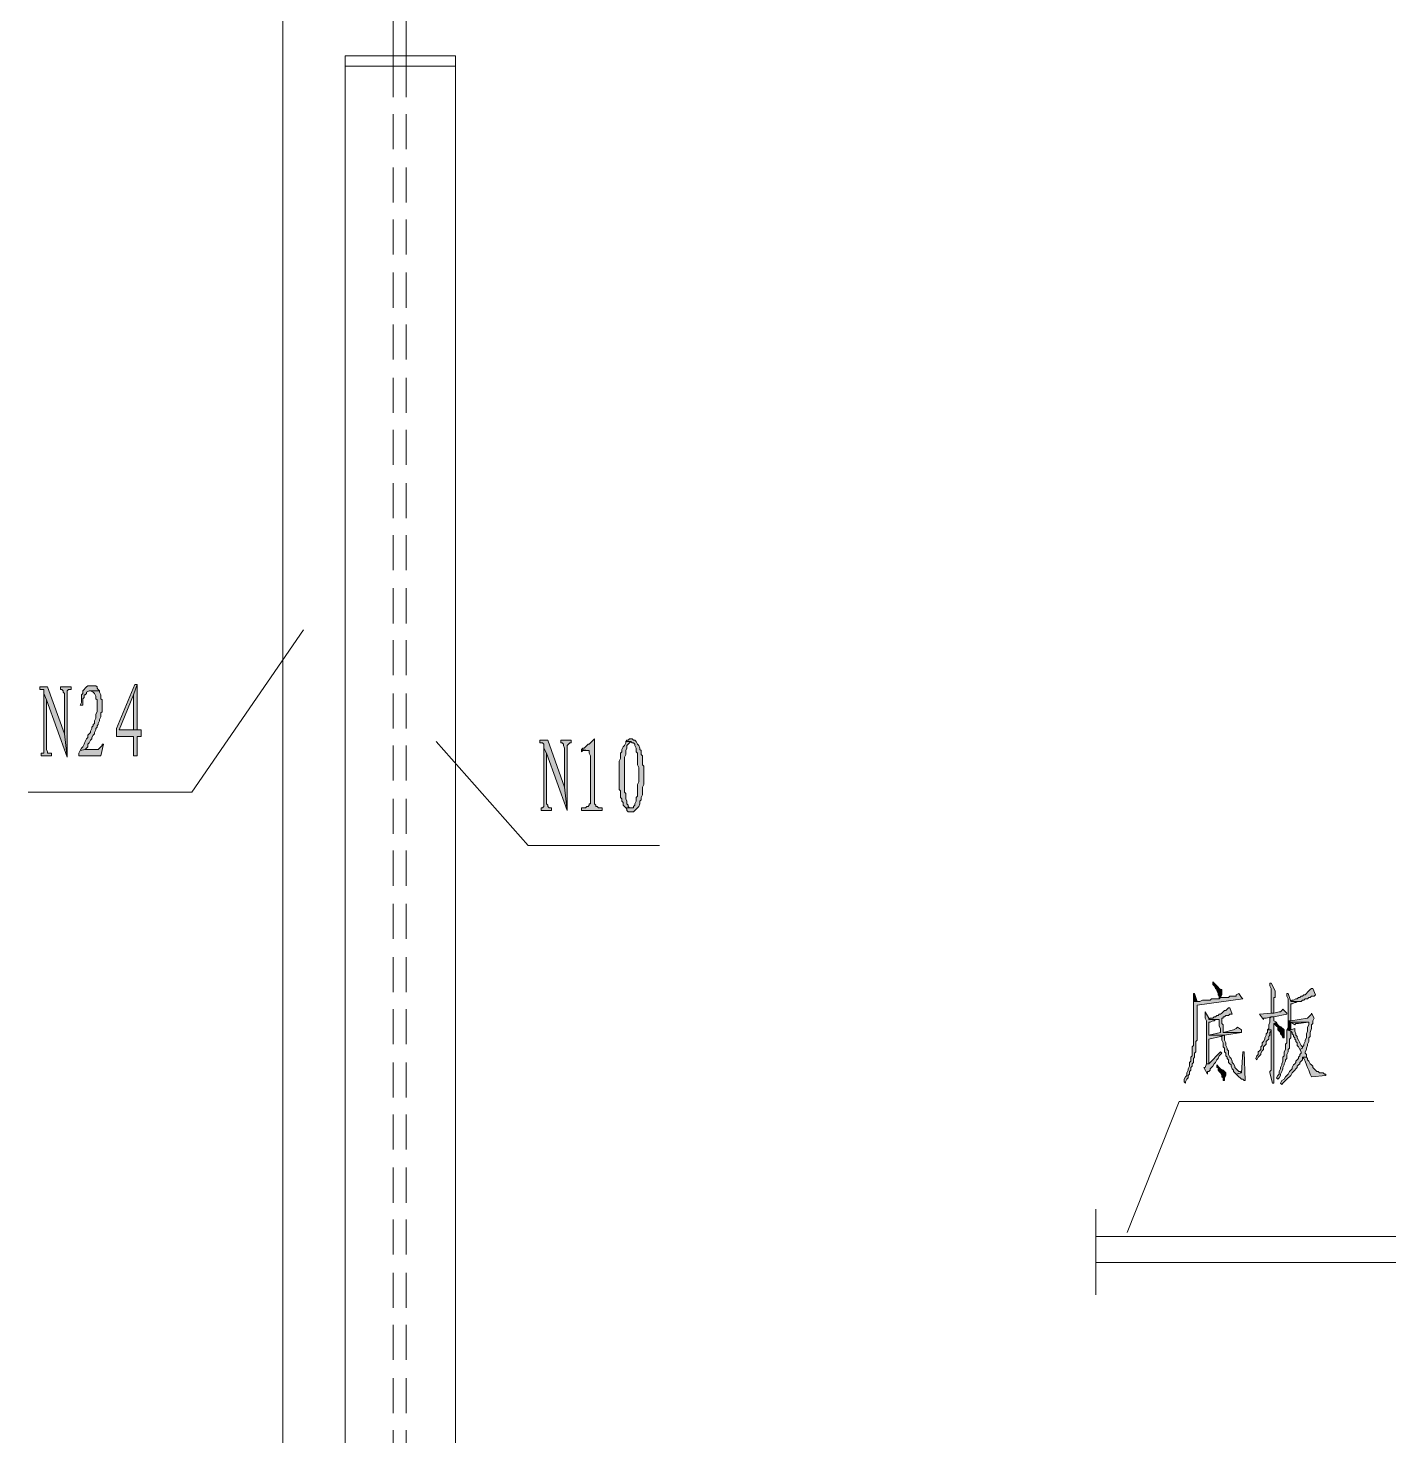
# Model space of a CAD drawing. Header units: millimetres. Extents: x 24 to 410, y 10 to 282.
# Drawn here: x 187.11 to 231.46, y 61.24 to 107.11 of the extents above; entities that cross this region are included whole.
import ezdxf

# ---------------------------------------------------------------- set-up
doc = ezdxf.new("R2010")
doc.units = ezdxf.units.MM

msp = doc.modelspace()

# ---------------------------------------------------------------- hatches: boundary and pattern name
h = msp.add_hatch(color=256)
h.dxf.hatch_style = 2
h.paths.add_polyline_path([(187.748333, 85.640333), (187.494333, 85.640333), (187.494333, 85.555667), (187.621333, 85.555667), (187.621333, 85.428667), (187.706, 85.217), (188.383333, 83.354333), (188.298667, 84.116333)])
h = msp.add_hatch(color=256)
h.dxf.hatch_style = 2
h.paths.add_polyline_path([(187.621333, 85.428667), (187.621333, 83.481333), (187.579, 83.481333), (187.536667, 83.481333), (187.536667, 83.396667), (187.875333, 83.396667), (187.875333, 83.481333), (187.748333, 83.481333), (187.748333, 83.523667), (187.706, 83.608333), (187.706, 85.217)])
h = msp.add_hatch(color=256)
h.dxf.hatch_style = 2
h.paths.add_polyline_path([(188.510333, 85.640333), (188.171667, 85.640333), (188.171667, 85.555667), (188.214, 85.555667), (188.256333, 85.513333), (188.256333, 85.471), (188.298667, 85.428667), (188.298667, 84.116333), (188.383333, 83.354333), (188.383333, 85.513333), (188.425667, 85.555667), (188.510333, 85.555667)])
h = msp.add_hatch(color=256)
h.dxf.hatch_style = 2
h.paths.add_polyline_path([(189.187667, 85.682667), (189.060667, 85.682667), (189.018333, 85.640333), (188.976, 85.598), (188.933667, 85.555667), (188.891333, 85.513333), (188.891333, 85.428667), (188.849, 85.386333), (188.849, 85.132333), (188.806667, 85.047667), (188.891333, 85.047667), (188.891333, 85.132333), (188.891333, 85.259333), (188.933667, 85.301667), (188.933667, 85.386333), (188.976, 85.386333), (189.018333, 85.428667), (189.018333, 85.471), (189.103, 85.513333), (189.145333, 85.513333), (189.441667, 85.513333), (189.399333, 85.555667), (189.357, 85.598), (189.357, 85.640333), (189.314667, 85.682667)])
h = msp.add_hatch(color=256)
h.dxf.hatch_style = 2
h.paths.add_polyline_path([(189.441667, 85.513333), (189.145333, 85.513333), (189.23, 85.471), (189.272333, 85.428667), (189.314667, 85.344), (189.314667, 85.259333), (189.357, 85.217), (189.357, 84.836), (189.314667, 84.751333), (189.314667, 84.624333), (189.272333, 84.539667), (189.272333, 84.455), (189.23, 84.412667), (189.23, 84.370333), (189.187667, 84.328), (189.187667, 84.285667), (189.145333, 84.201), (189.145333, 84.158667), (189.103, 84.116333), (189.060667, 84.074), (189.060667, 83.989333), (189.018333, 83.947), (188.976, 83.862333), (188.933667, 83.777667), (188.891333, 83.693), (188.849, 83.650667), (188.806667, 83.566), (188.976, 83.608333), (189.018333, 83.650667), (189.060667, 83.693), (189.060667, 83.777667), (189.103, 83.82), (189.145333, 83.904667), (189.187667, 83.947), (189.187667, 83.989333), (189.23, 84.074), (189.272333, 84.116333), (189.272333, 84.158667), (189.314667, 84.243333), (189.314667, 84.285667), (189.357, 84.328), (189.357, 84.370333), (189.399333, 84.412667), (189.399333, 84.455), (189.441667, 84.539667), (189.441667, 84.582), (189.484, 84.666667), (189.484, 84.793667), (189.526333, 84.836), (189.526333, 85.217), (189.484, 85.259333), (189.484, 85.386333), (189.441667, 85.471)])
h = msp.add_hatch(color=256)
h.dxf.hatch_style = 2
h.paths.add_polyline_path([(190.669333, 85.725), (190.584667, 85.725), (189.992, 84.285667), (189.992, 84.031667), (190.542333, 84.031667), (190.542333, 83.396667), (190.669333, 83.396667), (190.669333, 84.031667), (190.796333, 84.031667), (190.796333, 84.243333), (190.669333, 84.243333), (190.076667, 84.243333), (190.542333, 85.386333)])
h = msp.add_hatch(color=256)
h.dxf.hatch_style = 2
h.paths.add_polyline_path([(190.669333, 85.725), (190.542333, 85.386333), (190.542333, 84.243333), (190.076667, 84.243333), (190.669333, 84.243333)])
h = msp.add_hatch(color=256)
h.dxf.hatch_style = 2
h.paths.add_polyline_path([(189.568667, 83.777667), (189.526333, 83.777667), (189.526333, 83.735333), (189.484, 83.693), (189.441667, 83.650667), (189.399333, 83.608333), (188.976, 83.608333), (188.806667, 83.566), (188.764333, 83.481333), (188.764333, 83.396667), (189.484, 83.396667)])
h = msp.add_hatch(color=256)
h.dxf.hatch_style = 2
h.paths.add_polyline_path([(204.046667, 83.904667), (203.792667, 83.904667), (203.792667, 83.82), (203.877333, 83.82), (203.919667, 83.777667), (203.919667, 83.650667), (204.004333, 83.481333), (204.681667, 81.618667), (204.597, 82.380667)])
h = msp.add_hatch(color=256)
h.dxf.hatch_style = 2
h.paths.add_polyline_path([(203.919667, 83.650667), (203.919667, 81.745667), (203.877333, 81.703333), (203.835, 81.703333), (203.835, 81.618667), (204.173667, 81.618667), (204.173667, 81.703333), (204.089, 81.703333), (204.046667, 81.745667), (204.046667, 81.788), (204.004333, 81.830333), (204.004333, 83.481333)])
h = msp.add_hatch(color=256)
h.dxf.hatch_style = 2
h.paths.add_polyline_path([(204.808667, 83.904667), (204.47, 83.904667), (204.47, 83.82), (204.512333, 83.82), (204.554667, 83.777667), (204.554667, 83.735333), (204.597, 83.650667), (204.597, 82.380667), (204.681667, 81.618667), (204.681667, 83.735333), (204.724, 83.777667), (204.766333, 83.82), (204.808667, 83.82)])
h = msp.add_hatch(color=256)
h.dxf.hatch_style = 2
h.paths.add_polyline_path([(205.570667, 83.947), (205.528333, 83.904667), (205.486, 83.862333), (205.443667, 83.82), (205.401333, 83.777667), (205.359, 83.777667), (205.316667, 83.735333), (205.274333, 83.693), (205.232, 83.650667), (205.189667, 83.650667), (205.147333, 83.608333), (205.359, 83.566), (205.401333, 83.566), (205.401333, 83.523667), (205.401333, 83.481333), (205.443667, 83.396667), (205.443667, 81.830333), (205.401333, 81.830333), (205.401333, 81.788), (205.359, 81.745667), (205.316667, 81.745667), (205.274333, 81.703333), (205.147333, 81.703333), (205.147333, 81.618667), (205.824667, 81.618667), (205.824667, 81.703333), (205.697667, 81.703333), (205.655333, 81.745667), (205.613, 81.745667), (205.613, 81.788), (205.570667, 81.830333)])
h = msp.add_hatch(color=256)
h.dxf.hatch_style = 2
h.paths.add_polyline_path([(205.147333, 83.608333), (205.147333, 83.523667), (205.189667, 83.566), (205.359, 83.566)])
h = msp.add_hatch(color=256)
h.dxf.hatch_style = 2
h.paths.add_polyline_path([(206.586667, 83.862333), (206.586667, 83.82), (206.544333, 83.735333), (206.502, 83.693), (206.459667, 83.608333), (206.459667, 83.523667), (206.417333, 83.481333), (206.417333, 83.312), (206.375, 83.227333), (206.375, 82.296), (206.417333, 82.253667), (206.417333, 82.169), (206.417333, 82.126667), (206.417333, 82.042), (206.459667, 81.999667), (206.459667, 81.915), (206.502, 81.872667), (206.502, 81.788), (206.544333, 81.745667), (206.586667, 81.703333), (206.756, 81.703333), (206.713667, 81.703333), (206.671333, 81.745667), (206.671333, 81.788), (206.629, 81.830333), (206.629, 81.915), (206.586667, 81.999667), (206.586667, 82.169), (206.544333, 82.211333), (206.544333, 83.354333), (206.586667, 83.439), (206.586667, 83.566), (206.629, 83.650667), (206.629, 83.735333), (206.671333, 83.777667), (206.713667, 83.82), (206.756, 83.862333)])
h = msp.add_hatch(color=256)
h.dxf.hatch_style = 2
h.paths.add_polyline_path([(206.756, 83.947), (206.713667, 83.947), (206.671333, 83.904667), (206.629, 83.904667), (206.586667, 83.862333), (206.756, 83.862333), (206.798333, 83.82), (206.840667, 83.82), (206.883, 83.777667), (206.883, 83.735333), (206.925333, 83.650667), (206.925333, 83.523667), (206.967667, 83.481333), (206.967667, 83.100333), (207.01, 83.015667), (207.01, 82.761667), (207.01, 82.719333), (207.01, 82.55), (206.967667, 82.465333), (206.967667, 82.084333), (206.925333, 82.042), (206.925333, 81.915), (206.883, 81.830333), (206.883, 81.788), (206.840667, 81.745667), (206.840667, 81.703333), (206.798333, 81.703333), (206.586667, 81.703333), (206.629, 81.661), (206.629, 81.618667), (206.671333, 81.576333), (206.840667, 81.576333), (206.883, 81.618667), (206.925333, 81.661), (206.967667, 81.703333), (207.01, 81.745667), (207.052333, 81.830333), (207.052333, 81.915), (207.094667, 81.957333), (207.094667, 82.042), (207.137, 82.126667), (207.137, 82.380667), (207.179333, 82.465333), (207.179333, 83.058), (207.137, 83.100333), (207.137, 83.396667), (207.094667, 83.439), (207.094667, 83.566), (207.052333, 83.608333), (207.052333, 83.650667), (207.01, 83.735333), (206.967667, 83.777667), (206.925333, 83.862333), (206.883, 83.904667), (206.840667, 83.904667), (206.798333, 83.947)])
h = msp.add_hatch(color=256)
h.dxf.hatch_style = 2
h.paths.add_polyline_path([(225.721333, 76.030667), (225.721333, 75.946), (225.763667, 75.903667), (225.806, 75.819), (225.848333, 75.776667), (225.848333, 75.734333), (225.890667, 75.649667), (225.890667, 75.607333), (225.933, 75.565), (225.933, 75.480333), (225.975333, 75.522667), (226.017667, 75.607333), (226.017667, 75.776667), (225.975333, 75.776667), (225.933, 75.819), (225.890667, 75.861333), (225.848333, 75.903667), (225.806, 75.946)])
h = msp.add_hatch(color=256)
h.dxf.hatch_style = 2
h.paths.add_polyline_path([(227.626333, 75.988333), (227.584, 75.988333), (227.584, 75.903667), (227.626333, 75.819), (227.626333, 75.014667), (227.711, 75.014667), (227.711, 75.099333), (227.711, 75.522667), (227.753333, 75.522667), (227.753333, 75.734333)])
h = msp.add_hatch(color=256)
h.dxf.hatch_style = 2
h.paths.add_polyline_path([(228.981, 75.819), (228.938667, 75.819), (228.896333, 75.776667), (228.854, 75.734333), (228.811667, 75.692), (228.769333, 75.649667), (228.727, 75.607333), (228.684667, 75.607333), (228.642333, 75.565), (228.6, 75.565), (228.557667, 75.522667), (228.515333, 75.522667), (228.473, 75.480333), (228.430667, 75.480333), (228.346, 75.438), (228.303667, 75.438), (228.261333, 75.395667), (228.6, 75.395667), (228.642333, 75.438), (228.684667, 75.438), (228.727, 75.480333), (228.769333, 75.480333), (228.811667, 75.480333), (228.854, 75.522667), (228.896333, 75.522667), (228.938667, 75.565), (229.023333, 75.565), (229.065667, 75.607333)])
h = msp.add_hatch(color=256)
h.dxf.hatch_style = 2
h.paths.add_polyline_path([(226.568, 75.649667), (226.483333, 75.607333), (226.483333, 75.565), (226.441, 75.565), (226.271667, 75.565), (226.229333, 75.522667), (225.975333, 75.522667), (225.933, 75.480333), (225.679, 75.480333), (225.636667, 75.438), (225.382667, 75.438), (225.298, 75.395667), (225.086333, 75.395667), (225.086333, 75.311), (225.086333, 73.956333), (225.044, 73.914), (225.044, 73.617667), (225.001667, 73.575333), (225.001667, 73.448333), (224.959333, 73.406), (224.959333, 73.279), (224.917, 73.194333), (224.917, 73.152), (224.874667, 73.067333), (224.874667, 72.982667), (224.832333, 72.940333), (224.79, 72.855667), (224.79, 72.771), (224.832333, 72.728667), (224.832333, 72.771), (224.874667, 72.855667), (224.917, 72.898), (224.917, 72.982667), (224.959333, 73.025), (224.959333, 73.109667), (225.001667, 73.152), (225.001667, 73.236667), (225.044, 73.279), (225.044, 73.363667), (225.086333, 73.406), (225.086333, 73.533), (225.128667, 73.575333), (225.128667, 73.702333), (225.171, 73.744667), (225.171, 74.083333), (225.213333, 74.125667), (225.213333, 75.268667), (226.695, 75.480333), (226.652667, 75.522667)])
h = msp.add_hatch(color=256)
h.dxf.hatch_style = 2
h.paths.add_polyline_path([(225.128667, 75.649667), (225.086333, 75.649667), (225.086333, 75.607333), (225.086333, 75.395667), (225.213333, 75.395667)])
h = msp.add_hatch(color=256)
h.dxf.hatch_style = 2
h.paths.add_polyline_path([(228.176667, 75.649667), (228.134333, 75.649667), (228.134333, 75.565), (228.176667, 75.480333), (228.176667, 74.760667), (228.261333, 74.760667), (228.261333, 75.311), (228.303667, 75.311), (228.388333, 75.353333), (228.430667, 75.353333), (228.473, 75.395667), (228.557667, 75.395667), (228.261333, 75.395667)])
h = msp.add_hatch(color=256)
h.dxf.hatch_style = 2
h.paths.add_polyline_path([(225.467333, 75.057), (225.467333, 74.845333), (225.509667, 74.760667), (225.509667, 73.363667), (225.594333, 73.363667), (225.594333, 74.168), (225.975333, 74.252667), (226.102333, 74.295), (225.594333, 74.295), (225.594333, 74.718333), (225.636667, 74.718333), (225.721333, 74.760667), (225.763667, 74.760667), (225.806, 74.803), (225.933, 74.803), (225.594333, 74.803), (225.594333, 74.845333)])
h = msp.add_hatch(color=256)
h.dxf.hatch_style = 2
h.paths.add_polyline_path([(226.271667, 75.184), (226.229333, 75.184), (226.187, 75.141667), (226.144667, 75.099333), (226.102333, 75.099333), (226.06, 75.057), (226.017667, 75.014667), (225.975333, 74.972333), (225.933, 74.972333), (225.890667, 74.93), (225.848333, 74.93), (225.806, 74.887667), (225.763667, 74.887667), (225.721333, 74.845333), (225.636667, 74.845333), (225.594333, 74.803), (225.933, 74.803), (225.933, 74.760667), (225.933, 74.591333), (225.975333, 74.506667), (225.975333, 74.379667), (225.594333, 74.295), (226.102333, 74.295), (226.652667, 74.379667), (226.06, 74.379667), (226.06, 74.464333), (226.06, 74.633667), (226.017667, 74.676), (226.017667, 74.845333), (226.06, 74.845333), (226.06, 74.887667), (226.102333, 74.887667), (226.144667, 74.93), (226.229333, 74.93), (226.271667, 74.972333), (226.356333, 74.972333)])
h = msp.add_hatch(color=256)
h.dxf.hatch_style = 2
h.paths.add_polyline_path([(228.007333, 75.141667), (227.965, 75.099333), (227.922667, 75.057), (227.880333, 75.057), (227.711, 75.014667), (227.626333, 75.014667), (227.245333, 74.972333), (227.372333, 74.803), (227.372333, 74.845333), (227.414667, 74.845333), (227.457, 74.845333), (227.626333, 74.887667), (227.711, 74.887667), (228.134333, 74.972333), (228.134333, 75.014667)])
h = msp.add_hatch(color=256)
h.dxf.hatch_style = 2
h.paths.add_polyline_path([(227.711, 74.887667), (227.626333, 74.887667), (227.584, 74.845333), (227.584, 74.718333), (227.541667, 74.633667), (227.541667, 74.506667), (227.499333, 74.464333), (227.626333, 74.464333), (227.626333, 74.379667), (227.626333, 73.152), (227.584, 73.109667), (227.584, 73.067333), (227.668667, 72.728667), (227.711, 72.728667), (227.711, 72.771), (227.711, 74.676), (227.795667, 74.718333), (227.711, 74.760667)])
h = msp.add_hatch(color=256)
h.dxf.hatch_style = 2
h.paths.add_polyline_path([(228.938667, 75.014667), (228.938667, 74.972333), (228.896333, 74.93), (228.854, 74.887667), (228.811667, 74.845333), (228.261333, 74.760667), (228.176667, 74.760667), (228.261333, 74.718333), (228.854, 74.718333), (228.854, 74.633667), (228.811667, 74.549), (228.811667, 74.422), (228.769333, 74.337333), (228.769333, 74.210333), (228.727, 74.125667), (228.727, 74.083333), (228.684667, 73.998667), (228.684667, 73.956333), (228.642333, 73.914), (228.642333, 73.871667), (228.557667, 73.829333), (228.6, 73.744667), (228.6, 73.702333), (228.557667, 73.66), (228.557667, 73.617667), (228.515333, 73.575333), (228.515333, 73.533), (228.473, 73.490667), (228.430667, 73.448333), (228.430667, 73.406), (228.388333, 73.363667), (228.346, 73.321333), (228.303667, 73.236667), (228.303667, 73.194333), (228.261333, 73.152), (228.219, 73.109667), (228.176667, 73.025), (228.134333, 72.982667), (228.092, 72.940333), (228.049667, 72.855667), (227.965, 72.813333), (227.922667, 72.728667), (227.965, 72.686333), (228.007333, 72.728667), (228.049667, 72.771), (228.134333, 72.855667), (228.176667, 72.898), (228.219, 72.940333), (228.261333, 72.982667), (228.303667, 73.067333), (228.346, 73.109667), (228.388333, 73.152), (228.430667, 73.194333), (228.473, 73.236667), (228.473, 73.279), (228.515333, 73.321333), (228.557667, 73.363667), (228.557667, 73.406), (228.6, 73.448333), (228.642333, 73.490667), (228.642333, 73.575333), (228.769333, 73.575333), (228.769333, 73.66), (228.727, 73.702333), (228.727, 73.744667), (228.769333, 73.829333), (228.769333, 73.871667), (228.811667, 73.956333), (228.811667, 73.998667), (228.854, 74.083333), (228.854, 74.210333), (228.896333, 74.252667), (228.896333, 74.379667), (228.938667, 74.506667), (228.938667, 74.633667), (228.981, 74.676), (228.981, 74.760667), (229.023333, 74.845333)])
h = msp.add_hatch(color=256)
h.dxf.hatch_style = 2
h.paths.add_polyline_path([(226.525667, 74.549), (226.483333, 74.506667), (226.398667, 74.464333), (226.06, 74.379667), (226.652667, 74.379667), (226.652667, 74.464333)])
h = msp.add_hatch(color=256)
h.dxf.hatch_style = 2
h.paths.add_polyline_path([(227.499333, 74.464333), (227.499333, 74.379667), (227.457, 74.337333), (227.457, 74.295), (227.414667, 74.210333), (227.414667, 74.168), (227.372333, 74.083333), (227.33, 74.041), (227.33, 73.956333), (227.287667, 73.914), (227.287667, 73.829333), (227.245333, 73.787), (227.203, 73.744667), (227.203, 73.66), (227.160667, 73.617667), (227.118333, 73.533), (227.160667, 73.490667), (227.203, 73.575333), (227.245333, 73.617667), (227.287667, 73.66), (227.287667, 73.702333), (227.33, 73.787), (227.372333, 73.829333), (227.372333, 73.914), (227.414667, 73.956333), (227.457, 73.998667), (227.457, 74.083333), (227.499333, 74.125667), (227.541667, 74.168), (227.541667, 74.252667), (227.584, 74.295), (227.584, 74.379667), (227.626333, 74.422), (227.626333, 74.464333)])
h = msp.add_hatch(color=256)
h.dxf.hatch_style = 2
h.paths.add_polyline_path([(227.795667, 74.718333), (227.711, 74.676), (227.753333, 74.633667), (227.795667, 74.591333), (227.838, 74.549), (227.838, 74.464333), (227.880333, 74.422), (227.922667, 74.379667), (227.922667, 74.337333), (227.965, 74.295), (228.007333, 74.210333), (228.049667, 74.210333), (228.049667, 74.295), (228.049667, 74.464333), (228.007333, 74.506667), (227.965, 74.506667), (227.965, 74.549), (227.880333, 74.591333), (227.838, 74.633667)])
h = msp.add_hatch(color=256)
h.dxf.hatch_style = 2
h.paths.add_polyline_path([(228.134333, 74.464333), (228.134333, 74.041), (228.092, 73.998667), (228.092, 73.829333), (228.049667, 73.744667), (228.049667, 73.617667), (228.007333, 73.575333), (228.007333, 73.448333), (227.965, 73.363667), (227.965, 73.321333), (227.922667, 73.236667), (227.922667, 73.194333), (227.880333, 73.109667), (227.880333, 73.025), (227.838, 72.982667), (227.795667, 72.898), (227.838, 72.855667), (227.880333, 72.898), (227.922667, 72.982667), (227.922667, 73.025), (227.965, 73.109667), (228.007333, 73.194333), (228.007333, 73.236667), (228.049667, 73.321333), (228.049667, 73.363667), (228.092, 73.448333), (228.092, 73.490667), (228.134333, 73.533), (228.134333, 73.66), (228.176667, 73.744667), (228.176667, 73.829333), (228.219, 73.871667), (228.219, 74.168), (228.261333, 74.210333), (228.261333, 74.422)])
h = msp.add_hatch(color=256)
h.dxf.hatch_style = 2
h.paths.add_polyline_path([(228.176667, 74.760667), (228.176667, 74.549), (228.134333, 74.464333), (228.261333, 74.464333), (228.261333, 74.549), (228.261333, 74.718333)])
h = msp.add_hatch(color=256)
h.dxf.hatch_style = 2
h.paths.add_polyline_path([(228.388333, 74.506667), (228.261333, 74.464333), (228.134333, 74.464333), (228.261333, 74.422), (228.303667, 74.379667), (228.303667, 74.337333), (228.346, 74.295), (228.346, 74.252667), (228.388333, 74.210333), (228.388333, 74.168), (228.430667, 74.125667), (228.430667, 74.083333), (228.473, 74.041), (228.473, 73.956333), (228.515333, 73.914), (228.557667, 73.829333), (228.642333, 73.871667), (228.642333, 73.914), (228.6, 73.956333), (228.557667, 74.041), (228.515333, 74.125667), (228.473, 74.210333), (228.473, 74.252667), (228.430667, 74.295), (228.430667, 74.337333), (228.388333, 74.422)])
h = msp.add_hatch(color=256)
h.dxf.hatch_style = 2
h.paths.add_polyline_path([(228.261333, 74.718333), (228.388333, 74.633667), (228.430667, 74.676), (228.515333, 74.676), (228.854, 74.718333)])
h = msp.add_hatch(color=256)
h.dxf.hatch_style = 2
h.paths.add_polyline_path([(226.102333, 74.295), (225.975333, 74.252667), (226.017667, 74.252667), (226.017667, 74.168), (226.017667, 74.125667), (226.06, 74.041), (226.06, 73.914), (226.102333, 73.871667), (226.102333, 73.744667), (226.144667, 73.702333), (226.144667, 73.617667), (226.187, 73.575333), (226.187, 73.533), (226.229333, 73.490667), (226.229333, 73.406), (226.271667, 73.363667), (226.314, 73.321333), (226.314, 73.279), (226.356333, 73.194333), (226.398667, 73.152), (226.398667, 73.109667), (226.441, 73.067333), (226.483333, 73.025), (226.652667, 73.067333), (226.610333, 73.109667), (226.568, 73.109667), (226.525667, 73.152), (226.483333, 73.194333), (226.441, 73.236667), (226.441, 73.279), (226.398667, 73.363667), (226.356333, 73.406), (226.356333, 73.448333), (226.314, 73.533), (226.271667, 73.575333), (226.229333, 73.66), (226.229333, 73.787), (226.187, 73.829333), (226.187, 73.871667), (226.144667, 73.956333), (226.144667, 74.041), (226.102333, 74.125667)])
h = msp.add_hatch(color=256)
h.dxf.hatch_style = 2
h.paths.add_polyline_path([(225.975333, 73.744667), (225.594333, 73.363667), (225.509667, 73.363667), (225.467333, 73.236667), (225.425, 73.236667), (225.552, 73.025), (225.552, 73.109667), (225.594333, 73.109667), (225.636667, 73.152), (225.636667, 73.194333), (225.679, 73.236667), (225.721333, 73.279), (225.763667, 73.363667), (225.806, 73.406), (225.848333, 73.490667), (225.890667, 73.533), (225.933, 73.617667), (226.017667, 73.702333)])
h = msp.add_hatch(color=256)
h.dxf.hatch_style = 2
h.paths.add_polyline_path([(226.737333, 73.744667), (226.695, 73.744667), (226.652667, 73.067333), (226.483333, 73.025), (226.525667, 72.982667), (226.568, 72.940333), (226.610333, 72.898), (226.652667, 72.855667), (226.695, 72.855667), (226.737333, 72.813333), (226.779667, 72.813333)])
h = msp.add_hatch(color=256)
h.dxf.hatch_style = 2
h.paths.add_polyline_path([(228.769333, 73.575333), (228.642333, 73.575333), (228.684667, 73.533), (228.727, 73.448333), (228.769333, 73.321333), (228.811667, 73.236667), (228.854, 73.152), (228.896333, 73.025), (228.938667, 72.940333), (229.404333, 72.982667), (229.404333, 73.025), (229.362, 73.025), (229.319667, 73.067333), (229.192667, 73.067333), (229.150333, 73.109667), (229.108, 73.109667), (229.065667, 73.152), (229.023333, 73.194333), (228.981, 73.236667), (228.981, 73.279), (228.938667, 73.321333), (228.896333, 73.363667), (228.854, 73.448333), (228.811667, 73.490667), (228.811667, 73.533)])
h = msp.add_hatch(color=256)
h.dxf.hatch_style = 2
h.paths.add_polyline_path([(225.848333, 73.321333), (225.848333, 73.236667), (225.890667, 73.236667), (225.890667, 73.152), (225.933, 73.109667), (225.975333, 73.067333), (226.017667, 72.982667), (226.017667, 72.940333), (226.06, 72.898), (226.06, 72.813333), (226.102333, 72.813333), (226.102333, 72.898), (226.144667, 72.982667), (226.144667, 73.067333), (226.102333, 73.109667), (226.06, 73.152), (225.975333, 73.194333), (225.933, 73.236667)])

# ---------------------------------------------------------------- linework, layer by layer
at = {"lineweight": 0}
for points in [[(195.410667, 135.89), (195.410667, 49.191333)], [(199.009, 135.89), (199.009, 106.214333)], [(199.432333, 135.89), (199.432333, 106.214333)], [(197.442667, 51.477333), (197.442667, 106.214333)], [(201.041, 106.214333), (197.442667, 106.214333)], [(199.009, 106.214333), (199.009, 104.859667)], [(199.432333, 104.859667), (199.432333, 106.214333)], [(201.041, 51.477333), (201.041, 106.214333)], [(201.041, 105.875667), (197.442667, 105.875667)], [(199.009, 104.309333), (199.009, 103.166333)], [(199.432333, 103.166333), (199.432333, 104.309333)], [(199.009, 102.573667), (199.009, 101.430667)], [(199.432333, 101.430667), (199.432333, 102.573667)], [(199.009, 100.880333), (199.009, 99.737333)], [(199.432333, 99.737333), (199.432333, 100.880333)], [(199.009, 99.144667), (199.009, 98.001667)], [(199.432333, 98.001667), (199.432333, 99.144667)], [(199.009, 97.451333), (199.009, 96.308333)], [(199.432333, 96.308333), (199.432333, 97.451333)], [(199.009, 95.715667), (199.009, 94.572667)], [(199.432333, 94.572667), (199.432333, 95.715667)], [(199.009, 94.022333), (199.009, 92.879333)], [(199.432333, 92.879333), (199.432333, 94.022333)], [(199.009, 92.286667), (199.009, 91.143667)], [(199.432333, 91.143667), (199.432333, 92.286667)], [(199.009, 90.593333), (199.009, 89.450333)], [(199.432333, 89.450333), (199.432333, 90.593333)], [(199.009, 88.857667), (199.009, 87.714667)], [(199.432333, 87.714667), (199.432333, 88.857667)], [(192.447333, 82.211333), (196.088, 87.503)], [(199.009, 87.164333), (199.009, 86.021333)], [(199.432333, 86.021333), (199.432333, 87.164333)], [(199.009, 85.428667), (199.009, 84.285667)], [(199.432333, 84.285667), (199.432333, 85.428667)], [(199.009, 83.735333), (199.009, 82.592333)], [(199.432333, 82.592333), (199.432333, 83.735333)], [(203.411667, 80.475667), (200.406, 83.862333)], [(187.113333, 82.211333), (192.447333, 82.211333)], [(199.009, 81.999667), (199.009, 80.856667)], [(199.432333, 80.856667), (199.432333, 81.999667)], [(199.009, 80.306333), (199.009, 79.163333)], [(199.432333, 79.163333), (199.432333, 80.306333)], [(203.411667, 80.475667), (207.687333, 80.475667)], [(199.009, 78.570667), (199.009, 77.427667)], [(199.432333, 77.427667), (199.432333, 78.570667)], [(199.009, 76.835), (199.009, 75.692)], [(199.432333, 75.692), (199.432333, 76.835)], [(199.009, 75.141667), (199.009, 73.998667)], [(199.432333, 73.998667), (199.432333, 75.141667)], [(199.009, 73.406), (199.009, 72.263)], [(199.432333, 72.263), (199.432333, 73.406)], [(222.927333, 67.860333), (224.620667, 72.136)], [(224.620667, 72.136), (230.970667, 72.136)], [(199.009, 71.712667), (199.009, 70.569667)], [(199.432333, 70.569667), (199.432333, 71.712667)], [(199.009, 69.977), (199.009, 68.834)], [(199.432333, 68.834), (199.432333, 69.977)], [(221.911333, 65.828333), (221.911333, 68.622333)], [(199.009, 68.283667), (199.009, 67.140667)], [(199.432333, 67.140667), (199.432333, 68.283667)], [(221.911333, 67.733333), (297.518667, 67.733333)], [(199.009, 66.548), (199.009, 65.405)], [(199.432333, 65.405), (199.432333, 66.548)], [(221.911333, 66.886667), (297.518667, 66.886667)], [(199.009, 64.854667), (199.009, 63.711667)], [(199.432333, 63.711667), (199.432333, 64.854667)], [(199.009, 63.119), (199.009, 61.976)], [(199.432333, 61.976), (199.432333, 63.119)], [(199.009, 61.425667), (199.009, 60.282667)], [(199.432333, 60.282667), (199.432333, 61.425667)]]:
    msp.add_lwpolyline(points, dxfattribs=at)
for points in [[(187.748333, 85.640333), (187.494333, 85.640333), (187.494333, 85.555667), (187.621333, 85.555667), (187.621333, 85.428667), (187.706, 85.217), (188.383333, 83.354333), (188.298667, 84.116333)], [(187.621333, 85.428667), (187.621333, 83.481333), (187.579, 83.481333), (187.536667, 83.481333), (187.536667, 83.396667), (187.875333, 83.396667), (187.875333, 83.481333), (187.748333, 83.481333), (187.748333, 83.523667), (187.706, 83.608333), (187.706, 85.217)], [(188.510333, 85.640333), (188.171667, 85.640333), (188.171667, 85.555667), (188.214, 85.555667), (188.256333, 85.513333), (188.256333, 85.471), (188.298667, 85.428667), (188.298667, 84.116333), (188.383333, 83.354333), (188.383333, 85.513333), (188.425667, 85.555667), (188.510333, 85.555667)], [(189.187667, 85.682667), (189.060667, 85.682667), (189.018333, 85.640333), (188.976, 85.598), (188.933667, 85.555667), (188.891333, 85.513333), (188.891333, 85.428667), (188.849, 85.386333), (188.849, 85.132333), (188.806667, 85.047667), (188.891333, 85.047667), (188.891333, 85.132333), (188.891333, 85.259333), (188.933667, 85.301667), (188.933667, 85.386333), (188.976, 85.386333), (189.018333, 85.428667), (189.018333, 85.471), (189.103, 85.513333), (189.145333, 85.513333), (189.441667, 85.513333), (189.399333, 85.555667), (189.357, 85.598), (189.357, 85.640333), (189.314667, 85.682667)], [(189.441667, 85.513333), (189.145333, 85.513333), (189.23, 85.471), (189.272333, 85.428667), (189.314667, 85.344), (189.314667, 85.259333), (189.357, 85.217), (189.357, 84.836), (189.314667, 84.751333), (189.314667, 84.624333), (189.272333, 84.539667), (189.272333, 84.455), (189.23, 84.412667), (189.23, 84.370333), (189.187667, 84.328), (189.187667, 84.285667), (189.145333, 84.201), (189.145333, 84.158667), (189.103, 84.116333), (189.060667, 84.074), (189.060667, 83.989333), (189.018333, 83.947), (188.976, 83.862333), (188.933667, 83.777667), (188.891333, 83.693), (188.849, 83.650667), (188.806667, 83.566), (188.976, 83.608333), (189.018333, 83.650667), (189.060667, 83.693), (189.060667, 83.777667), (189.103, 83.82), (189.145333, 83.904667), (189.187667, 83.947), (189.187667, 83.989333), (189.23, 84.074), (189.272333, 84.116333), (189.272333, 84.158667), (189.314667, 84.243333), (189.314667, 84.285667), (189.357, 84.328), (189.357, 84.370333), (189.399333, 84.412667), (189.399333, 84.455), (189.441667, 84.539667), (189.441667, 84.582), (189.484, 84.666667), (189.484, 84.793667), (189.526333, 84.836), (189.526333, 85.217), (189.484, 85.259333), (189.484, 85.386333), (189.441667, 85.471)], [(190.669333, 85.725), (190.584667, 85.725), (189.992, 84.285667), (189.992, 84.031667), (190.542333, 84.031667), (190.542333, 83.396667), (190.669333, 83.396667), (190.669333, 84.031667), (190.796333, 84.031667), (190.796333, 84.243333), (190.669333, 84.243333), (190.076667, 84.243333), (190.542333, 85.386333)], [(190.669333, 85.725), (190.542333, 85.386333), (190.542333, 84.243333), (190.076667, 84.243333), (190.669333, 84.243333)], [(189.568667, 83.777667), (189.526333, 83.777667), (189.526333, 83.735333), (189.484, 83.693), (189.441667, 83.650667), (189.399333, 83.608333), (188.976, 83.608333), (188.806667, 83.566), (188.764333, 83.481333), (188.764333, 83.396667), (189.484, 83.396667)], [(204.046667, 83.904667), (203.792667, 83.904667), (203.792667, 83.82), (203.877333, 83.82), (203.919667, 83.777667), (203.919667, 83.650667), (204.004333, 83.481333), (204.681667, 81.618667), (204.597, 82.380667)], [(203.919667, 83.650667), (203.919667, 81.745667), (203.877333, 81.703333), (203.835, 81.703333), (203.835, 81.618667), (204.173667, 81.618667), (204.173667, 81.703333), (204.089, 81.703333), (204.046667, 81.745667), (204.046667, 81.788), (204.004333, 81.830333), (204.004333, 83.481333)], [(204.808667, 83.904667), (204.47, 83.904667), (204.47, 83.82), (204.512333, 83.82), (204.554667, 83.777667), (204.554667, 83.735333), (204.597, 83.650667), (204.597, 82.380667), (204.681667, 81.618667), (204.681667, 83.735333), (204.724, 83.777667), (204.766333, 83.82), (204.808667, 83.82)], [(205.570667, 83.947), (205.528333, 83.904667), (205.486, 83.862333), (205.443667, 83.82), (205.401333, 83.777667), (205.359, 83.777667), (205.316667, 83.735333), (205.274333, 83.693), (205.232, 83.650667), (205.189667, 83.650667), (205.147333, 83.608333), (205.359, 83.566), (205.401333, 83.566), (205.401333, 83.523667), (205.401333, 83.481333), (205.443667, 83.396667), (205.443667, 81.830333), (205.401333, 81.830333), (205.401333, 81.788), (205.359, 81.745667), (205.316667, 81.745667), (205.274333, 81.703333), (205.147333, 81.703333), (205.147333, 81.618667), (205.824667, 81.618667), (205.824667, 81.703333), (205.697667, 81.703333), (205.655333, 81.745667), (205.613, 81.745667), (205.613, 81.788), (205.570667, 81.830333)], [(205.147333, 83.608333), (205.147333, 83.523667), (205.189667, 83.566), (205.359, 83.566)], [(206.586667, 83.862333), (206.586667, 83.82), (206.544333, 83.735333), (206.502, 83.693), (206.459667, 83.608333), (206.459667, 83.523667), (206.417333, 83.481333), (206.417333, 83.312), (206.375, 83.227333), (206.375, 82.296), (206.417333, 82.253667), (206.417333, 82.169), (206.417333, 82.126667), (206.417333, 82.042), (206.459667, 81.999667), (206.459667, 81.915), (206.502, 81.872667), (206.502, 81.788), (206.544333, 81.745667), (206.586667, 81.703333), (206.756, 81.703333), (206.713667, 81.703333), (206.671333, 81.745667), (206.671333, 81.788), (206.629, 81.830333), (206.629, 81.915), (206.586667, 81.999667), (206.586667, 82.169), (206.544333, 82.211333), (206.544333, 83.354333), (206.586667, 83.439), (206.586667, 83.566), (206.629, 83.650667), (206.629, 83.735333), (206.671333, 83.777667), (206.713667, 83.82), (206.756, 83.862333)], [(206.756, 83.947), (206.713667, 83.947), (206.671333, 83.904667), (206.629, 83.904667), (206.586667, 83.862333), (206.756, 83.862333), (206.798333, 83.82), (206.840667, 83.82), (206.883, 83.777667), (206.883, 83.735333), (206.925333, 83.650667), (206.925333, 83.523667), (206.967667, 83.481333), (206.967667, 83.100333), (207.01, 83.015667), (207.01, 82.761667), (207.01, 82.719333), (207.01, 82.55), (206.967667, 82.465333), (206.967667, 82.084333), (206.925333, 82.042), (206.925333, 81.915), (206.883, 81.830333), (206.883, 81.788), (206.840667, 81.745667), (206.840667, 81.703333), (206.798333, 81.703333), (206.586667, 81.703333), (206.629, 81.661), (206.629, 81.618667), (206.671333, 81.576333), (206.840667, 81.576333), (206.883, 81.618667), (206.925333, 81.661), (206.967667, 81.703333), (207.01, 81.745667), (207.052333, 81.830333), (207.052333, 81.915), (207.094667, 81.957333), (207.094667, 82.042), (207.137, 82.126667), (207.137, 82.380667), (207.179333, 82.465333), (207.179333, 83.058), (207.137, 83.100333), (207.137, 83.396667), (207.094667, 83.439), (207.094667, 83.566), (207.052333, 83.608333), (207.052333, 83.650667), (207.01, 83.735333), (206.967667, 83.777667), (206.925333, 83.862333), (206.883, 83.904667), (206.840667, 83.904667), (206.798333, 83.947)], [(225.721333, 76.030667), (225.721333, 75.946), (225.763667, 75.903667), (225.806, 75.819), (225.848333, 75.776667), (225.848333, 75.734333), (225.890667, 75.649667), (225.890667, 75.607333), (225.933, 75.565), (225.933, 75.480333), (225.975333, 75.522667), (226.017667, 75.607333), (226.017667, 75.776667), (225.975333, 75.776667), (225.933, 75.819), (225.890667, 75.861333), (225.848333, 75.903667), (225.806, 75.946)], [(227.626333, 75.988333), (227.584, 75.988333), (227.584, 75.903667), (227.626333, 75.819), (227.626333, 75.014667), (227.711, 75.014667), (227.711, 75.099333), (227.711, 75.522667), (227.753333, 75.522667), (227.753333, 75.734333)], [(228.981, 75.819), (228.938667, 75.819), (228.896333, 75.776667), (228.854, 75.734333), (228.811667, 75.692), (228.769333, 75.649667), (228.727, 75.607333), (228.684667, 75.607333), (228.642333, 75.565), (228.6, 75.565), (228.557667, 75.522667), (228.515333, 75.522667), (228.473, 75.480333), (228.430667, 75.480333), (228.346, 75.438), (228.303667, 75.438), (228.261333, 75.395667), (228.6, 75.395667), (228.642333, 75.438), (228.684667, 75.438), (228.727, 75.480333), (228.769333, 75.480333), (228.811667, 75.480333), (228.854, 75.522667), (228.896333, 75.522667), (228.938667, 75.565), (229.023333, 75.565), (229.065667, 75.607333)], [(226.568, 75.649667), (226.483333, 75.607333), (226.483333, 75.565), (226.441, 75.565), (226.271667, 75.565), (226.229333, 75.522667), (225.975333, 75.522667), (225.933, 75.480333), (225.679, 75.480333), (225.636667, 75.438), (225.382667, 75.438), (225.298, 75.395667), (225.086333, 75.395667), (225.086333, 75.311), (225.086333, 73.956333), (225.044, 73.914), (225.044, 73.617667), (225.001667, 73.575333), (225.001667, 73.448333), (224.959333, 73.406), (224.959333, 73.279), (224.917, 73.194333), (224.917, 73.152), (224.874667, 73.067333), (224.874667, 72.982667), (224.832333, 72.940333), (224.79, 72.855667), (224.79, 72.771), (224.832333, 72.728667), (224.832333, 72.771), (224.874667, 72.855667), (224.917, 72.898), (224.917, 72.982667), (224.959333, 73.025), (224.959333, 73.109667), (225.001667, 73.152), (225.001667, 73.236667), (225.044, 73.279), (225.044, 73.363667), (225.086333, 73.406), (225.086333, 73.533), (225.128667, 73.575333), (225.128667, 73.702333), (225.171, 73.744667), (225.171, 74.083333), (225.213333, 74.125667), (225.213333, 75.268667), (226.695, 75.480333), (226.652667, 75.522667)], [(225.128667, 75.649667), (225.086333, 75.649667), (225.086333, 75.607333), (225.086333, 75.395667), (225.213333, 75.395667)], [(228.176667, 75.649667), (228.134333, 75.649667), (228.134333, 75.565), (228.176667, 75.480333), (228.176667, 74.760667), (228.261333, 74.760667), (228.261333, 75.311), (228.303667, 75.311), (228.388333, 75.353333), (228.430667, 75.353333), (228.473, 75.395667), (228.557667, 75.395667), (228.261333, 75.395667)], [(225.467333, 75.057), (225.467333, 74.845333), (225.509667, 74.760667), (225.509667, 73.363667), (225.594333, 73.363667), (225.594333, 74.168), (225.975333, 74.252667), (226.102333, 74.295), (225.594333, 74.295), (225.594333, 74.718333), (225.636667, 74.718333), (225.721333, 74.760667), (225.763667, 74.760667), (225.806, 74.803), (225.933, 74.803), (225.594333, 74.803), (225.594333, 74.845333)], [(226.271667, 75.184), (226.229333, 75.184), (226.187, 75.141667), (226.144667, 75.099333), (226.102333, 75.099333), (226.06, 75.057), (226.017667, 75.014667), (225.975333, 74.972333), (225.933, 74.972333), (225.890667, 74.93), (225.848333, 74.93), (225.806, 74.887667), (225.763667, 74.887667), (225.721333, 74.845333), (225.636667, 74.845333), (225.594333, 74.803), (225.933, 74.803), (225.933, 74.760667), (225.933, 74.591333), (225.975333, 74.506667), (225.975333, 74.379667), (225.594333, 74.295), (226.102333, 74.295), (226.652667, 74.379667), (226.06, 74.379667), (226.06, 74.464333), (226.06, 74.633667), (226.017667, 74.676), (226.017667, 74.845333), (226.06, 74.845333), (226.06, 74.887667), (226.102333, 74.887667), (226.144667, 74.93), (226.229333, 74.93), (226.271667, 74.972333), (226.356333, 74.972333)], [(228.007333, 75.141667), (227.965, 75.099333), (227.922667, 75.057), (227.880333, 75.057), (227.711, 75.014667), (227.626333, 75.014667), (227.245333, 74.972333), (227.372333, 74.803), (227.372333, 74.845333), (227.414667, 74.845333), (227.457, 74.845333), (227.626333, 74.887667), (227.711, 74.887667), (228.134333, 74.972333), (228.134333, 75.014667)], [(227.711, 74.887667), (227.626333, 74.887667), (227.584, 74.845333), (227.584, 74.718333), (227.541667, 74.633667), (227.541667, 74.506667), (227.499333, 74.464333), (227.626333, 74.464333), (227.626333, 74.379667), (227.626333, 73.152), (227.584, 73.109667), (227.584, 73.067333), (227.668667, 72.728667), (227.711, 72.728667), (227.711, 72.771), (227.711, 74.676), (227.795667, 74.718333), (227.711, 74.760667)], [(228.938667, 75.014667), (228.938667, 74.972333), (228.896333, 74.93), (228.854, 74.887667), (228.811667, 74.845333), (228.261333, 74.760667), (228.176667, 74.760667), (228.261333, 74.718333), (228.854, 74.718333), (228.854, 74.633667), (228.811667, 74.549), (228.811667, 74.422), (228.769333, 74.337333), (228.769333, 74.210333), (228.727, 74.125667), (228.727, 74.083333), (228.684667, 73.998667), (228.684667, 73.956333), (228.642333, 73.914), (228.642333, 73.871667), (228.557667, 73.829333), (228.6, 73.744667), (228.6, 73.702333), (228.557667, 73.66), (228.557667, 73.617667), (228.515333, 73.575333), (228.515333, 73.533), (228.473, 73.490667), (228.430667, 73.448333), (228.430667, 73.406), (228.388333, 73.363667), (228.346, 73.321333), (228.303667, 73.236667), (228.303667, 73.194333), (228.261333, 73.152), (228.219, 73.109667), (228.176667, 73.025), (228.134333, 72.982667), (228.092, 72.940333), (228.049667, 72.855667), (227.965, 72.813333), (227.922667, 72.728667), (227.965, 72.686333), (228.007333, 72.728667), (228.049667, 72.771), (228.134333, 72.855667), (228.176667, 72.898), (228.219, 72.940333), (228.261333, 72.982667), (228.303667, 73.067333), (228.346, 73.109667), (228.388333, 73.152), (228.430667, 73.194333), (228.473, 73.236667), (228.473, 73.279), (228.515333, 73.321333), (228.557667, 73.363667), (228.557667, 73.406), (228.6, 73.448333), (228.642333, 73.490667), (228.642333, 73.575333), (228.769333, 73.575333), (228.769333, 73.66), (228.727, 73.702333), (228.727, 73.744667), (228.769333, 73.829333), (228.769333, 73.871667), (228.811667, 73.956333), (228.811667, 73.998667), (228.854, 74.083333), (228.854, 74.210333), (228.896333, 74.252667), (228.896333, 74.379667), (228.938667, 74.506667), (228.938667, 74.633667), (228.981, 74.676), (228.981, 74.760667), (229.023333, 74.845333)], [(226.525667, 74.549), (226.483333, 74.506667), (226.398667, 74.464333), (226.06, 74.379667), (226.652667, 74.379667), (226.652667, 74.464333)], [(227.499333, 74.464333), (227.499333, 74.379667), (227.457, 74.337333), (227.457, 74.295), (227.414667, 74.210333), (227.414667, 74.168), (227.372333, 74.083333), (227.33, 74.041), (227.33, 73.956333), (227.287667, 73.914), (227.287667, 73.829333), (227.245333, 73.787), (227.203, 73.744667), (227.203, 73.66), (227.160667, 73.617667), (227.118333, 73.533), (227.160667, 73.490667), (227.203, 73.575333), (227.245333, 73.617667), (227.287667, 73.66), (227.287667, 73.702333), (227.33, 73.787), (227.372333, 73.829333), (227.372333, 73.914), (227.414667, 73.956333), (227.457, 73.998667), (227.457, 74.083333), (227.499333, 74.125667), (227.541667, 74.168), (227.541667, 74.252667), (227.584, 74.295), (227.584, 74.379667), (227.626333, 74.422), (227.626333, 74.464333)], [(227.795667, 74.718333), (227.711, 74.676), (227.753333, 74.633667), (227.795667, 74.591333), (227.838, 74.549), (227.838, 74.464333), (227.880333, 74.422), (227.922667, 74.379667), (227.922667, 74.337333), (227.965, 74.295), (228.007333, 74.210333), (228.049667, 74.210333), (228.049667, 74.295), (228.049667, 74.464333), (228.007333, 74.506667), (227.965, 74.506667), (227.965, 74.549), (227.880333, 74.591333), (227.838, 74.633667)], [(228.134333, 74.464333), (228.134333, 74.041), (228.092, 73.998667), (228.092, 73.829333), (228.049667, 73.744667), (228.049667, 73.617667), (228.007333, 73.575333), (228.007333, 73.448333), (227.965, 73.363667), (227.965, 73.321333), (227.922667, 73.236667), (227.922667, 73.194333), (227.880333, 73.109667), (227.880333, 73.025), (227.838, 72.982667), (227.795667, 72.898), (227.838, 72.855667), (227.880333, 72.898), (227.922667, 72.982667), (227.922667, 73.025), (227.965, 73.109667), (228.007333, 73.194333), (228.007333, 73.236667), (228.049667, 73.321333), (228.049667, 73.363667), (228.092, 73.448333), (228.092, 73.490667), (228.134333, 73.533), (228.134333, 73.66), (228.176667, 73.744667), (228.176667, 73.829333), (228.219, 73.871667), (228.219, 74.168), (228.261333, 74.210333), (228.261333, 74.422)], [(228.176667, 74.760667), (228.176667, 74.549), (228.134333, 74.464333), (228.261333, 74.464333), (228.261333, 74.549), (228.261333, 74.718333)], [(228.388333, 74.506667), (228.261333, 74.464333), (228.134333, 74.464333), (228.261333, 74.422), (228.303667, 74.379667), (228.303667, 74.337333), (228.346, 74.295), (228.346, 74.252667), (228.388333, 74.210333), (228.388333, 74.168), (228.430667, 74.125667), (228.430667, 74.083333), (228.473, 74.041), (228.473, 73.956333), (228.515333, 73.914), (228.557667, 73.829333), (228.642333, 73.871667), (228.642333, 73.914), (228.6, 73.956333), (228.557667, 74.041), (228.515333, 74.125667), (228.473, 74.210333), (228.473, 74.252667), (228.430667, 74.295), (228.430667, 74.337333), (228.388333, 74.422)], [(228.261333, 74.718333), (228.388333, 74.633667), (228.430667, 74.676), (228.515333, 74.676), (228.854, 74.718333)], [(226.102333, 74.295), (225.975333, 74.252667), (226.017667, 74.252667), (226.017667, 74.168), (226.017667, 74.125667), (226.06, 74.041), (226.06, 73.914), (226.102333, 73.871667), (226.102333, 73.744667), (226.144667, 73.702333), (226.144667, 73.617667), (226.187, 73.575333), (226.187, 73.533), (226.229333, 73.490667), (226.229333, 73.406), (226.271667, 73.363667), (226.314, 73.321333), (226.314, 73.279), (226.356333, 73.194333), (226.398667, 73.152), (226.398667, 73.109667), (226.441, 73.067333), (226.483333, 73.025), (226.652667, 73.067333), (226.610333, 73.109667), (226.568, 73.109667), (226.525667, 73.152), (226.483333, 73.194333), (226.441, 73.236667), (226.441, 73.279), (226.398667, 73.363667), (226.356333, 73.406), (226.356333, 73.448333), (226.314, 73.533), (226.271667, 73.575333), (226.229333, 73.66), (226.229333, 73.787), (226.187, 73.829333), (226.187, 73.871667), (226.144667, 73.956333), (226.144667, 74.041), (226.102333, 74.125667)], [(225.975333, 73.744667), (225.594333, 73.363667), (225.509667, 73.363667), (225.467333, 73.236667), (225.425, 73.236667), (225.552, 73.025), (225.552, 73.109667), (225.594333, 73.109667), (225.636667, 73.152), (225.636667, 73.194333), (225.679, 73.236667), (225.721333, 73.279), (225.763667, 73.363667), (225.806, 73.406), (225.848333, 73.490667), (225.890667, 73.533), (225.933, 73.617667), (226.017667, 73.702333)], [(226.737333, 73.744667), (226.695, 73.744667), (226.652667, 73.067333), (226.483333, 73.025), (226.525667, 72.982667), (226.568, 72.940333), (226.610333, 72.898), (226.652667, 72.855667), (226.695, 72.855667), (226.737333, 72.813333), (226.779667, 72.813333)], [(228.769333, 73.575333), (228.642333, 73.575333), (228.684667, 73.533), (228.727, 73.448333), (228.769333, 73.321333), (228.811667, 73.236667), (228.854, 73.152), (228.896333, 73.025), (228.938667, 72.940333), (229.404333, 72.982667), (229.404333, 73.025), (229.362, 73.025), (229.319667, 73.067333), (229.192667, 73.067333), (229.150333, 73.109667), (229.108, 73.109667), (229.065667, 73.152), (229.023333, 73.194333), (228.981, 73.236667), (228.981, 73.279), (228.938667, 73.321333), (228.896333, 73.363667), (228.854, 73.448333), (228.811667, 73.490667), (228.811667, 73.533)], [(225.848333, 73.321333), (225.848333, 73.236667), (225.890667, 73.236667), (225.890667, 73.152), (225.933, 73.109667), (225.975333, 73.067333), (226.017667, 72.982667), (226.017667, 72.940333), (226.06, 72.898), (226.06, 72.813333), (226.102333, 72.813333), (226.102333, 72.898), (226.144667, 72.982667), (226.144667, 73.067333), (226.102333, 73.109667), (226.06, 73.152), (225.975333, 73.194333), (225.933, 73.236667)]]:
    msp.add_lwpolyline(points, close=True, dxfattribs=at)

doc.saveas('drawing.dxf')
